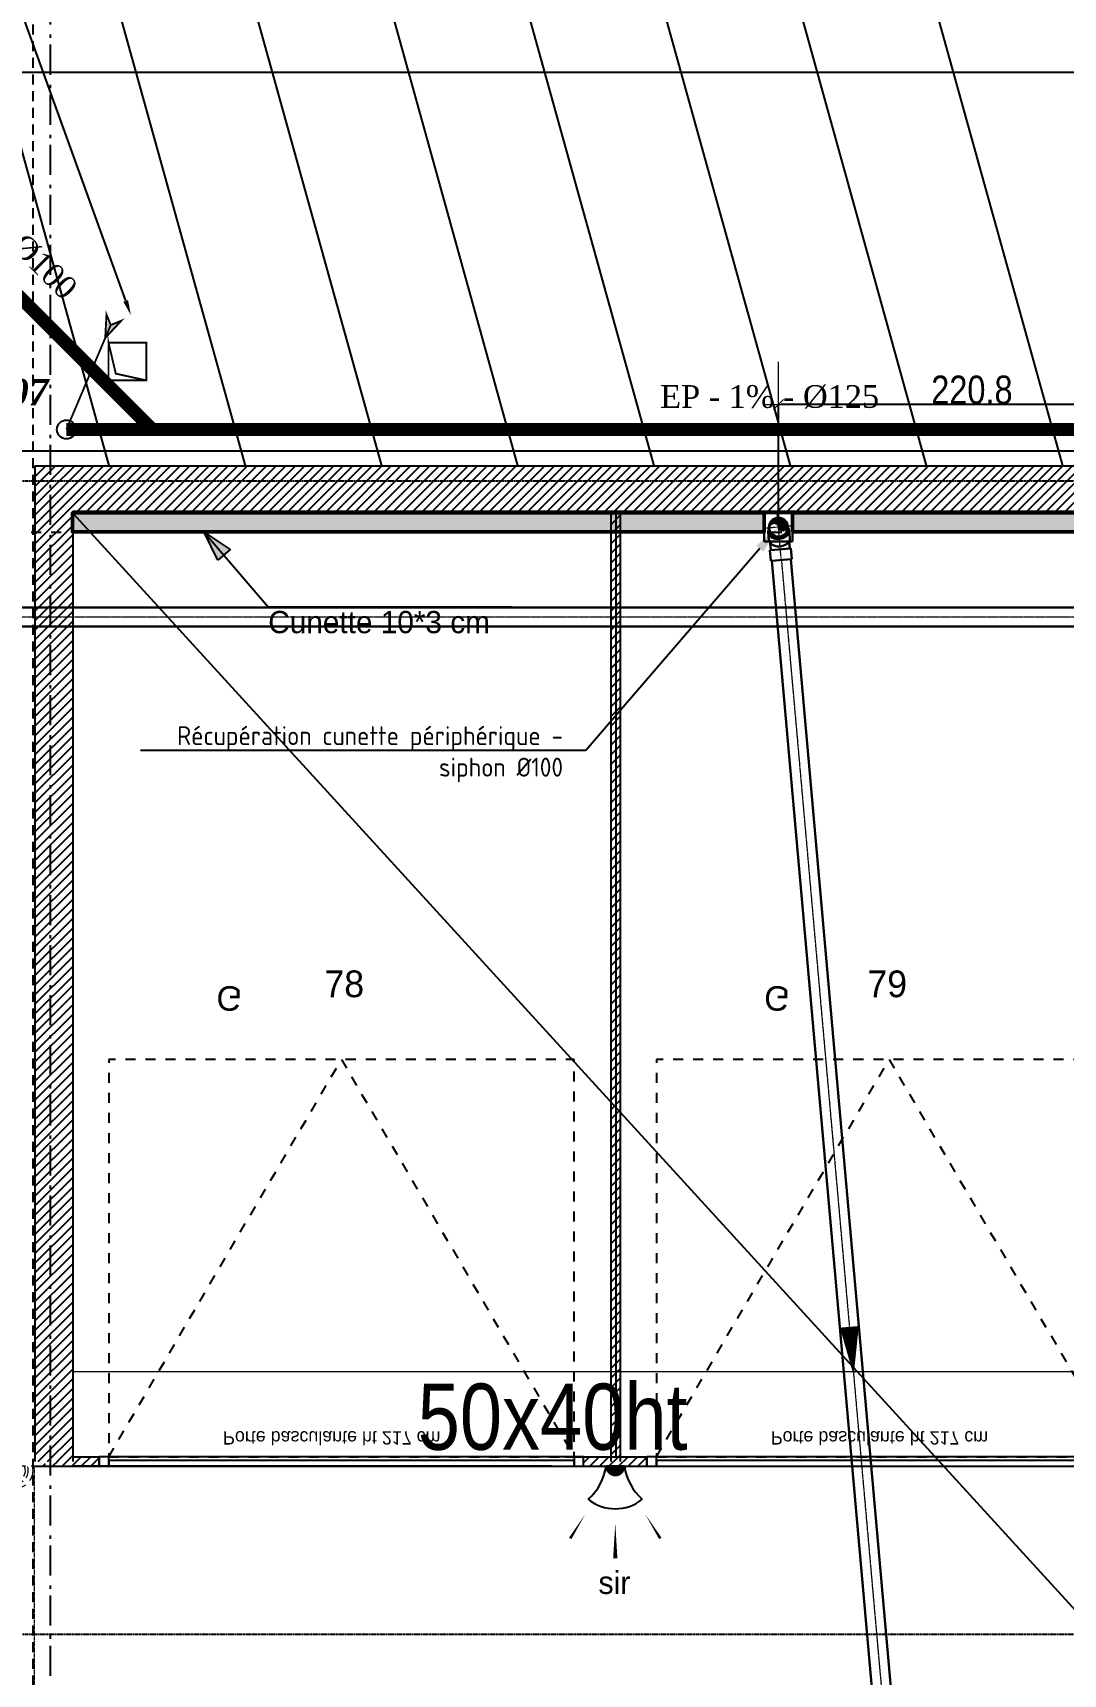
# Model space of a CAD drawing. Header units: centimetres. Extents: x 2097 to 16812, y -3973 to 8191.
# Drawn here: x 9811 to 10356, y 4270 to 5138 of the extents above; entities that cross this region are included whole.
import ezdxf
from ezdxf import colors
from ezdxf.entities.mleader import LeaderData, LeaderLine
from ezdxf.math import Vec2, Vec3

# ---------------------------------------------------------------- set-up
doc = ezdxf.new("R2010")
doc.units = ezdxf.units.CM
for name, pattern in [('ACAD_ISO02W100', [15, 12, -3]), ('AXES', [4, 2.5, -0.5, 0.5, -0.5]), ('CACHE', [0.75, 0.5, -0.25]), ('prlm_ep', [2.5, 1.25, -0.25, 0.25, -0.25, 0.25, -0.25]), ('Style de ligne -1', [0.41664, 0.20828, -0.20836]), ('Style de ligne -11', [0.347222, 0.20828, -0.138942]), ('Style de ligne -6', [1.04164, 0.625, -0.20828, 0.06943, -0.13893]), ('VW-01', [0.41656, 0.20828, -0.20828])]:
    doc.linetypes.add(name, pattern=pattern)
doc.layers.get('0').update_dxf_attribs({"color": 252, "lineweight": 18})
for name, color, linetype, lineweight in [('01_poutres', 252, 'Continuous', 20), ('01_texte_repere', 252, 'Continuous', 20), ('_GAZELEC-RESERVATION', 1, 'Continuous', 18), ('_GAZELEC-RESERVATION 2', 6, 'Continuous', 18), ('AA_COTES', 253, 'Continuous', 0), ('Fontanel-rsd', 7, 'Continuous', 0)]:
    doc.layers.add(name, color=color, linetype=linetype, lineweight=lineweight)
for name, color, linetype in [('01_texte', 252, 'Continuous'), ('B GÈnÈral_Hatch', 252, 'Continuous'), ('B Général', 252, 'Continuous'), ('C ANNOTATIONS-axes horizontaux', 252, 'VW-01'), ('C ANNOTATIONS-prestations', 252, 'Continuous'), ('C ANNOTATIONS-texte', 252, 'Continuous'), ('C ANNOTATIONS-texte_Hatch', 252, 'Continuous'), ('GAZ-EP FLECHE', 136, 'Continuous'), ('prlm-BA', 252, 'Continuous'), ('prlm-EAU-EP', 141, 'Continuous'), ('prlm-EAU-EPEXT', 145, 'Continuous'), ('prlm-ELEC-CFO', 201, 'Continuous'), ('prlm-ELEC-SSI', 230, 'Continuous')]:
    doc.layers.add(name, color=color, linetype=linetype)
doc.layers.add('prlm-ZEROPLOT', color=254, linetype='Continuous', plot=False)
doc.styles.add('CEDREP', font='')
doc.styles.add('Eurostile', font='')
doc.styles.add('prlm-eau-ep', font='timesbi.ttf', dxfattribs={"height": 18})
doc.styles.add('prlm-eau-euev', font='pala.ttf', dxfattribs={"height": 18})
doc.styles.add('prlm-elec-ssi', font='comic.ttf', dxfattribs={"height": 12})
doc.styles.get("Standard").update_dxf_attribs({"font": 'isocp.shx', "height": 15})
doc.styles.add('STYLE2', font='ARIALN.TTF')
doc.styles.get('CEDREP').set_extended_font_data('Gill Sans MT Condensed')
doc.styles.get('Eurostile').set_extended_font_data('Eurostile')
doc.dimstyles.new('JB50', dxfattribs={"dimscale": 0.1, "dimtxt": 150, "dimasz": 15, "dimexe": 0.1, "dimexo": 0.1, "dimgap": 0.09, "dimtad": 1, "dimdec": 1, "dimdsep": 46, "dimtxsty": 'STYLE2', "dimblk1": 'BOND_G', "dimblk2": 'BOND_D', "dimsah": 1, "dimcen": 1.5, "dimdle": 0.01, "dimse1": 1, "dimse2": 1, "dimclrd": 256, "dimclre": 256, "dimclrt": 256, "dimazin": 2, "dimtfac": 2.333333, "dimtdec": 1, "dimtix": 1, "dimtmove": 2, "dimatfit": 3, "dimldrblk": 'BOND_G', "dimfxl": 1, "dimtolj": 1, "dimtzin": 0, "dimarcsym": 0})
pattern_1 = [(45, (0, 0), (2.4253472, -2.6458333), [])]

# ---------------------------------------------------------------- blocks, each defined once
blk = doc.blocks.new('Parking Spaces-4')
at = {"layer": 'B Général', "linetype": 'Continuous'}
for p, q in [((0, 0), (0, 500)), ((287, 0), (287, 500)), ((287, 0), (287, 500)), ((574, 0), (574, 500)), ((0, 0), (287, 0)), ((287, 0), (574, 0))]:
    blk.add_line(p, q, dxfattribs=at)
at = {"layer": 'B Général', "extrusion": (0, 0, -1), "char_height": 14.118, "attachment_point": 5, "text_direction": (1, 0, 0), "line_spacing_factor": 0.894142, "style": 'Eurostile'}
for s, insert in [('78', (143.5, 250)), ('79', (430.5, 250))]:
    blk.add_mtext(s, dxfattribs=dict(at, insert=insert))
blk = doc.blocks.new('Porte basculante ht200cm')
at = {"layer": 'B Général', "linetype": 'Style de ligne -1', "ltscale": 25.4}
for p, q in [((-123, -2.5), (0, -212.5)), ((0, -212.5), (123, -2.5))]:
    blk.add_line(p, q, dxfattribs=at)
at = {"layer": 'B Général', "linetype": 'Continuous', "flags": 128}
for points in [[(-128, 2.5), (128, 2.5), (128, -2.5), (-128, -2.5)], [(-123, 2.5), (123, 2.5), (123, -0.5), (-123, -0.5)]]:
    blk.add_lwpolyline(points, close=True, dxfattribs=at)
at = {"layer": 'B Général', "flags": 128}
for points in [[(-128, 2.5), (-123, 2.5), (-123, -2.5), (-128, -2.5)], [(123, 2.5), (128, 2.5), (128, -2.5), (123, -2.5)]]:
    blk.add_lwpolyline(points, close=True, dxfattribs=at)
at = {"layer": 'B Général', "linetype": 'Style de ligne -1', "ltscale": 25.4, "flags": 128}
blk.add_lwpolyline([(-123, -2.5), (123, -2.5), (123, -212.5), (-123, -212.5)], close=True, dxfattribs=at)
at = {"layer": 'B Général', "insert": (-66, -238.42), "char_height": 12.94, "attachment_point": 1, "line_spacing_factor": 0.894142, "style": 'Eurostile'}
blk.add_mtext('G', dxfattribs=at)
at = {"layer": 'C ANNOTATIONS-prestations', "insert": (-62.58, -8.98), "char_height": 7.059, "attachment_point": 1, "line_spacing_factor": 0.894142, "style": 'Eurostile'}
blk.add_mtext('Porte basculante ht 217 cm', dxfattribs=at)
blk = doc.blocks.new('Groupe-2-1')
at = {"layer": 'B Général', "linetype": 'Continuous', "flags": 128}
for points in [[(9851.81, 5425.39), (9780.16, 5167.16), (9851.81, 4908.93)], [(9923.81, 5425.39), (9852.16, 5167.16), (9923.81, 4908.93)], [(9995.81, 5425.39), (9924.16, 5167.16), (9995.81, 4908.93)], [(10067.81, 5425.39), (9996.15, 5167.16), (10067.81, 4908.93)], [(10139.81, 5425.39), (10068.15, 5167.16), (10139.81, 4908.93)], [(10211.81, 5425.39), (10140.15, 5167.16), (10211.81, 4908.93)], [(10283.8, 5425.39), (10212.15, 5167.16), (10283.8, 4908.93)], [(10355.8, 5425.39), (10284.15, 5167.16), (10355.8, 4908.93)]]:
    blk.add_lwpolyline(points, dxfattribs=at)
blk = doc.blocks.new('Groupe-126-1')
at = {"layer": 'C ANNOTATIONS-texte_Hatch', "linetype": 'Continuous'}
blk.add_hatch(color=250, dxfattribs=at).paths.add_polyline_path([(9909.2, 4859.62), (9902, 4874.39), (9915.63, 4865.2)])
at = {"layer": 'C ANNOTATIONS-texte', "flags": 128}
blk.add_lwpolyline([(9902, 4874.39), (9935.8, 4834.84), (10064.5, 4834.84)], dxfattribs=at)
blk.add_lwpolyline([(9909.2, 4859.62), (9902, 4874.39), (9915.63, 4865.2)], close=True, dxfattribs=at)
at = {"layer": 'C ANNOTATIONS-texte', "insert": (9935.8, 4832.67), "char_height": 11.765, "attachment_point": 1, "line_spacing_factor": 0.894142, "style": 'Eurostile'}
blk.add_mtext('Cunette 10*3 cm', dxfattribs=at)
blk = doc.blocks.new('Groupe-112-1')
at = {"layer": 'B Général', "linetype": 'Style de ligne -11', "ltscale": 25.4}
blk.add_line((2145.67, -1173.93), (2145.67, 946.07), dxfattribs=at)
blk = doc.blocks.new('xi.epext')
at = {"layer": 'prlm-EAU-EPEXT', "color": 0, "linetype": 'ByBlock', "lineweight": -2}
blk.add_circle((0, 0), 5, dxfattribs=at)
blk = doc.blocks.new('A$C711F189D')
at = {"layer": '01_poutres', "color": 0}
for points in [[(1197, 716), (623, 716)], [(1501, 666), (619, 666)]]:
    blk.add_lwpolyline(points, dxfattribs=at)
at = {"layer": '01_texte', "color": 0}
blk.add_lwpolyline([(623, 1170), (1395.83, 323.85)], dxfattribs=at)
at = {"layer": '01_texte_repere', "color": 0, "insert": (876.67, 674.19), "char_height": 35, "width": 164.8035, "attachment_point": 8, "rotation": 0.00017, "style": 'CEDREP'}
blk.add_mtext('50x40ht ', dxfattribs=at)
blk = doc.blocks.new('xi.dma')
at = {"layer": 'prlm-ELEC-CFO', "color": 0, "linetype": 'ACAD_ISO02W100', "lineweight": 5, "flags": 128}
for points in [[(0, 0), (0, 35)], [(-20, 0), (20, 0)]]:
    blk.add_lwpolyline(points, dxfattribs=at)
at = {"layer": 'prlm-ELEC-CFO', "color": 0, "linetype": 'ByBlock', "lineweight": 5}
for radius, start, end in [(9, 55, 125), (6.5, 55, 125), (9, 145, 191.80296), (6.5, 145, 199.03868), (5, 145, 207.37446), (5, 55, 125), (5, 332.62554, 35), (6.5, 340.96132, 35), (9, 348.19704, 35)]:
    blk.add_arc((0, 2.41), radius, start, end, dxfattribs=at)
blk = doc.blocks.new('xi.sir')
at = {"layer": 'prlm-ELEC-SSI'}
blk.add_hatch(color=0, dxfattribs=at).paths.add_polyline_path([(-4.81, 0), (4.82, 0, 1)])
at = {"layer": 'prlm-ELEC-SSI', "color": 0, "flags": 128}
for points in [[(0, 30, 0, 2.25, 0), (0, 48.75, 0, 0, 0)], [(-15.87, 25.45, 0, 1.5, 0), (-23.81, 38.18, 0, 0, 0)], [(15.88, 25.45, 0, 1.5, 0), (23.82, 38.18, 0, 0, 0)]]:
    blk.add_lwpolyline(points, format="xyseb", dxfattribs=at)
blk.add_lwpolyline([(-4.81, 0), (4.82, 0)], dxfattribs=at)
at = {"layer": 'prlm-ELEC-SSI', "color": 0}
for centre, radius, start, end in [((0, 0), 22.5, 50.61869, 129.38131), ((-33.01, -4.08), 28.5, 8.2221, 48.87538), ((33.02, -4.08), 28.5, 131.12462, 171.7779), ((0, 0), 4.81, 0, 180)]:
    blk.add_arc(centre, radius, start, end, dxfattribs=at)
blk = doc.blocks.new('PVC DN100 C 90° Mont')
at = {"linetype": 'Continuous'}
h = blk.add_hatch(color=9, dxfattribs=at)
edge = h.paths.add_edge_path()
edge.add_arc((174.3, 0), 45, 270, 450)
edge.add_arc((174.3, 22.5), 22.5, 90, 270)
edge.add_arc((174.3, -22.5), 22.5, -90, 90, ccw=False)
at = {"color": 0, "linetype": 'ByBlock', "lineweight": -2}
for p, q in [((0, 50), (0, 55.7)), ((0, 55.7), (57, 55.7)), ((0, -50), (0, 50)), ((57, 55.7), (57, 50)), ((57, 50), (94.1, 50)), ((57, 50), (57, -50)), ((151.8, 55.7), (111.4, 55.7)), ((174.3, 50), (151.8, 50)), ((0, -55.7), (0, -50)), ((57, -55.7), (0, -55.7)), ((57, -50), (94.1, -50)), ((57, -50), (57, -55.7)), ((151.8, -55.7), (111.4, -55.7)), ((174.3, -50), (151.8, -50))]:
    blk.add_line(p, q, dxfattribs=at)
at = {"color": 9, "linetype": 'AXES'}
for p, q in [((0, 0), (254.3, 0)), ((174.3, 80), (174.3, -80))]:
    blk.add_line(p, q, dxfattribs=at)
at = {"color": 9, "linetype": 'Continuous'}
for p, q in [((174.3, 33.8), (163.1, 22.5)), ((163.1, 22.5), (174.3, 22.5)), ((174.3, 3), (174.3, 11.3)), ((196.8, 0), (195.3, 11.3))]:
    blk.add_line(p, q, dxfattribs=at)
at = {"color": 0, "linetype": 'ByBlock', "lineweight": -2}
blk.add_circle((174.3, 0), 50, dxfattribs=at)
at = {"color": 9, "linetype": 'Continuous'}
for centre, radius, start, end in [((174.3, 22.5), 22.5, 90, 270), ((174.3, 22.5), 11.2, 90, 270), ((174.3, 0), 45, 270, 90), ((174.3, 0), 42, 0, 90), ((174.3, 0), 22.5, 0, 90), ((174.4, -21), 24, 269.88809, 90.11191), ((171.2, 0), 45.1, 273.94987, 0), ((174.3, -22.5), 22.5, 270, 90), ((170.6, -12.2), 34.1, 303.22363, 43.61248)]:
    blk.add_arc(centre, radius, start, end, dxfattribs=at)
at = {"color": 0, "linetype": 'ByBlock', "lineweight": -2}
for centre, major_axis, start_param, end_param in [((111.4, 0), (0, 55.7), 0, 3.141593), ((151.8, 0), (0, 55.7), 5.826833, 9.88113), ((151.8, 0), (0, 50), 0, 3.141593)]:
    blk.add_ellipse(centre, major_axis=major_axis, ratio=0.707107, start_param=start_param, end_param=end_param, dxfattribs=at)
blk = doc.blocks.new('BOND_G')
at = {"layer": 'AA_COTES', "color": 0}
for p, q in [((0, -5), (0, 15)), ((5, 0), (-5, 0)), ((1.77, 1.77), (-1.77, -1.77))]:
    blk.add_line(p, q, dxfattribs=at)
blk = doc.blocks.new('BOND_D')
at = {"layer": 'AA_COTES', "color": 0}
for p, q in [((5, 0), (-5, 0)), ((-1.77, -1.77), (1.77, 1.77)), ((0, 5), (0, -15))]:
    blk.add_line(p, q, dxfattribs=at)
blk = doc.blocks.new('*D266')
at = {"layer": 'Fontanel-rsd', "color": 1, "lineweight": -2, "ltscale": 0.2, "transparency": 16777216}
for p, q in [((10205.46, 4877), (10205.46, 4941.88)), ((10424.78, 4941.87), (10206.96, 4941.87)), ((10426.28, 4884.5), (10426.28, 4941.88))]:
    blk.add_line(p, q, dxfattribs=at)
at = {"layer": 'Fontanel-rsd', "color": 1, "lineweight": -2, "ltscale": 0.2, "transparency": 16777216, "xscale": 1.5, "yscale": 1.5, "zscale": 1.5, "rotation": 180}
blk.add_blockref('BOND_D', (10205.46, 4941.87), dxfattribs=at)
at = {"layer": 'Fontanel-rsd', "color": 1, "lineweight": -2, "ltscale": 0.2, "transparency": 16777216, "xscale": 1.5, "yscale": 1.5, "zscale": 1.5}
blk.add_blockref('BOND_G', (10426.28, 4941.87), dxfattribs=at)
at = {"layer": 'Fontanel-rsd', "color": 1, "lineweight": 0, "ltscale": 0.2, "transparency": 16777216, "insert": (10307.74, 4949.54), "char_height": 15, "attachment_point": 5, "style": 'STYLE2'}
blk.add_mtext('\\A1;220.8', dxfattribs=at)
blk = doc.blocks.new('FLECHE2')
h = blk.add_hatch(color=256)
h.dxf.hatch_style = 1
h.paths.add_polyline_path([(496271.9, -370023.3), (496278.4, -369899.2), (496300.9, -369954.8), (496356.5, -369932.3)])
at = {"const_width": 10}
for points in [[(496066.7, -370507.2), (496300.9, -369954.8), (496356.5, -369932.3), (496271.9, -370023.3), (496300.9, -369954.8), (496278.4, -369899.2), (496271.9, -370023.3), (496356.5, -369932.3), (496300.9, -369954.8), (496278.4, -369899.2), (496271.9, -370023.3)], [(496271.9, -370023.3), (496278.4, -369899.2), (496300.9, -369954.8), (496356.5, -369932.3), (496271.9, -370023.3)]]:
    blk.add_lwpolyline(points, dxfattribs=at)

msp = doc.modelspace()

# ---------------------------------------------------------------- hatches: boundary and pattern name
at = {"layer": 'B GÈnÈral_Hatch', "linetype": 'Continuous'}
h = msp.add_hatch(dxfattribs=at)
h.set_pattern_fill('50_BETON', color=256, style=0, pattern_type=2)
h.set_pattern_definition(pattern_1)
h.paths.add_polyline_path([(10700.484, 4884.389), (10720.484, 4909.389), (9812.484, 4909.389), (9832.484, 4884.389)])
h = msp.add_hatch(dxfattribs=at)
h.set_pattern_fill('50_BETON', color=256, style=0, pattern_type=2)
h.set_pattern_definition(pattern_1)
h.paths.add_polyline_path([(9832.484, 4382.889), (9832.484, 4884.389), (9812.484, 4909.389), (9812.484, 4382.889)])
h = msp.add_hatch(dxfattribs=at)
h.set_pattern_fill('50_BETON', color=256, style=0, pattern_type=2)
h.set_pattern_definition(pattern_1)
h.paths.add_polyline_path([(10121.984, 4884.389), (10116.984, 4884.389), (10116.984, 4382.889), (10121.984, 4382.889)])
h = msp.add_hatch(dxfattribs=at)
h.set_pattern_fill('50_BETON', color=256, style=0, pattern_type=2)
h.set_pattern_definition(pattern_1)
h.paths.add_polyline_path([(9846.484, 4385.389), (9832.484, 4385.389), (9812.484, 4380.389), (9846.484, 4380.389)])
h = msp.add_hatch(dxfattribs=at)
h.set_pattern_fill('50_BETON', color=256, style=0, pattern_type=2)
h.set_pattern_definition(pattern_1)
h.paths.add_polyline_path([(10102.484, 4385.389), (10102.484, 4380.389), (10135.984, 4380.389), (10135.984, 4385.389)])
at = {"layer": 'Fontanel-rsd', "lineweight": 0}
h = msp.add_hatch(color=101, dxfattribs=at)
h.dxf.hatch_style = 1
h.paths.add_polyline_path([(9832.284, 4874.489), (9832.284, 4884.489), (10197.957, 4884.489), (10197.957, 4874.489)])
h = msp.add_hatch(color=101, dxfattribs=at)
h.dxf.hatch_style = 1
h.paths.add_polyline_path([(10212.957, 4874.489), (10212.957, 4884.489), (10700.284, 4884.489), (10700.284, 4874.489)])

# ---------------------------------------------------------------- linework, layer by layer
at = {"layer": '_GAZELEC-RESERVATION 2', "ltscale": 25, "const_width": 1}
msp.add_lwpolyline([(9851.376, 4954.585), (9851.376, 4974.585), (9871.376, 4974.585), (9871.376, 4954.585), (9851.376, 4954.585), (9851.376, 4974.585), (9855.227, 4958.17), (9871.376, 4954.585)], dxfattribs=at)
at = {"layer": 'B Général', "linetype": 'Continuous', "lineweight": 18}
for p, q in [((9812.484, 4909.389), (10720.484, 4909.389)), ((9812.484, 4909.389), (9812.484, 4382.889)), ((9832.484, 4884.389), (10700.484, 4884.389)), ((9832.484, 4884.389), (9832.484, 4382.889)), ((10116.984, 4382.889), (10116.984, 4884.389)), ((10121.984, 4382.889), (10121.984, 4884.389)), ((9832.484, 4385.389), (9846.484, 4385.389)), ((10102.484, 4385.389), (10135.984, 4385.389)), ((9812.484, 4380.389), (9846.484, 4380.389)), ((10102.484, 4380.389), (10135.984, 4380.389))]:
    msp.add_line(p, q, dxfattribs=at)
at = {"layer": 'B Général', "linetype": 'Continuous'}
for p, q in [((9812.484, 4909.389), (10720.484, 4909.389)), ((9812.484, 4909.389), (9812.484, 4382.889)), ((9832.484, 4884.389), (10700.484, 4884.389)), ((9832.484, 4884.389), (9832.484, 4382.889)), ((10116.984, 4382.889), (10116.984, 4884.389)), ((10121.984, 4382.889), (10121.984, 4884.389)), ((9832.484, 4385.389), (9846.484, 4385.389)), ((9846.484, 4380.389), (9846.484, 4385.389)), ((10092.984, 4385.389), (10135.984, 4385.389)), ((10102.484, 4385.389), (10092.984, 4385.389)), ((10102.484, 4380.389), (10102.484, 4385.389)), ((10135.984, 4380.389), (10135.984, 4385.389)), ((9812.484, 4380.389), (9846.484, 4380.389)), ((10085.484, 4380.389), (9832.484, 4380.389)), ((10102.484, 4380.389), (10135.984, 4380.389))]:
    msp.add_line(p, q, dxfattribs=at)
at = {"layer": 'B Général', "linetype": 'VW-01', "ltscale": 25.4}
msp.add_line((9810.484, 4874.389), (10710.484, 4874.389), dxfattribs=at)
at = {"layer": 'B Général', "linetype": 'Style de ligne -6', "ltscale": 25.4, "flags": 128}
msp.add_lwpolyline([(9877.409, 5820.389), (9877.409, 5736.889), (9820.484, 5687.889), (9820.484, 3085.389)], dxfattribs=at)
at = {"layer": 'C ANNOTATIONS-axes horizontaux'}
for p, q in [((12370.813, 4901.389), (2960.813, 4901.389)), ((12370.813, 4291.389), (2960.813, 4291.389))]:
    msp.add_line(p, q, dxfattribs=at)
at = {"layer": 'Fontanel-rsd', "color": 94, "lineweight": 50}
for points in [[(9832.284, 4874.489), (9832.284, 4884.489), (10197.957, 4884.489), (10197.957, 4874.489)], [(10212.957, 4874.489), (10212.957, 4884.489), (10700.284, 4884.489), (10700.284, 4874.489)]]:
    msp.add_lwpolyline(points, close=True, dxfattribs=at)
at = {"layer": 'Fontanel-rsd', "color": 1, "lineweight": 30}
msp.add_lwpolyline([(10212.957, 4869.489), (10197.957, 4869.489), (10197.957, 4884.489), (10212.957, 4884.489)], close=True, dxfattribs=at)
at = {"layer": 'Fontanel-rsd', "color": 1, "lineweight": 30, "elevation": 0}
for points in [[(10202.062, 4859.189), (10269.283, 4100.266)], [(10212.023, 4860.072), (10279.322, 4100.266)]]:
    msp.add_lwpolyline(points, dxfattribs=at)
at = {"layer": 'Fontanel-rsd', "color": 9, "linetype": 'AXES', "lineweight": 15, "ltscale": 0.3, "elevation": 0}
msp.add_lwpolyline([(10207.042, 4859.631), (10274.303, 4100.266)], dxfattribs=at)
at = {"layer": 'Fontanel-rsd', "color": 140, "lineweight": 30}
for points in [[(9110.496, 4834.489), (10700.284, 4834.489)], [(9110.496, 4824.489), (10700.284, 4824.489)]]:
    msp.add_lwpolyline(points, dxfattribs=at)
at = {"layer": 'Fontanel-rsd', "color": 9, "linetype": 'AXES', "lineweight": 15, "ltscale": 0.3}
msp.add_lwpolyline([(9112.251, 4829.489), (10700.284, 4829.489)], dxfattribs=at)
at = {"layer": 'Fontanel-rsd', "color": 1, "lineweight": 30, "elevation": 0}
msp.add_lwpolyline([(10242.963, 4454.093, 10, 0, 0), (10245.25, 4428.27, 0, 0, 0)], format="xyseb", dxfattribs=at)
at = {"layer": 'prlm-EAU-EP', "linetype": 'prlm_ep', "ltscale": 20, "const_width": 7, "flags": 128}
for points in [[(9622.99, 5180.181), (9874.535, 4928.636), (10658.885, 4928.636)], [(9829.135, 4928.645), (9874.544, 4928.645)]]:
    msp.add_lwpolyline(points, dxfattribs=at)
at = {"layer": 'prlm-ZEROPLOT'}
for points in [[(8418.485, 4917.388), (11031.388, 4917.388), (11031.388, 5117.389), (8418.485, 5117.389)], [(8418.485, 4917.388), (10859.388, 4917.388), (10859.389, 3517.39), (9818.485, 3517.39), (9818.485, 2192.491), (8418.485, 2192.491)]]:
    msp.add_lwpolyline(points, close=True, dxfattribs=at)

# ---------------------------------------------------------------- block references
at = {"layer": 'B Général'}
for name, p in [('Groupe-112-1', (7665.813, 4459.319)), ('Groupe-2-1', (0, 0))]:
    msp.add_blockref(name, p, dxfattribs=at)
at = {"layer": 'B Général', "xscale": -1}
for name, p, rotation in [('Parking Spaces-4', (9832.484, 4885.389), 180), ('Porte basculante ht200cm', (9974.484, 4382.889), 180.0000000041848), ('Porte basculante ht200cm', (10263.984, 4382.889), 180.0000000041848)]:
    msp.add_blockref(name, p, dxfattribs=dict(at, rotation=rotation))
at = {"layer": 'C ANNOTATIONS-texte'}
msp.add_blockref('Groupe-126-1', (0, 0), dxfattribs=at)
at = {"layer": 'Fontanel-rsd', "color": 1, "lineweight": 30, "xscale": -0.1, "yscale": 0.1, "zscale": 0.09999999999999999, "rotation": 275.0617614725512}
msp.add_blockref('PVC DN100 C 90° Mont', (10206.995, 4859.626), dxfattribs=at)
at = {"layer": 'GAZ-EP FLECHE', "xscale": 0.1, "yscale": 0.1, "zscale": 0.1}
msp.add_blockref('FLECHE2', (-39777.532, 41979.369), dxfattribs=at)
at = {"layer": 'prlm-BA'}
msp.add_blockref('A$C711F189D', (9209.484, 3714.389), dxfattribs=at)
at = {"layer": 'prlm-EAU-EPEXT'}
msp.add_blockref('xi.epext', (9829.135, 4928.645), dxfattribs=at)
at = {"layer": 'prlm-ELEC-CFO', "rotation": 180}
msp.add_blockref('xi.dma', (9802.484, 4380.389), dxfattribs=at)
at = {"layer": 'prlm-ELEC-SSI', "lineweight": 20, "rotation": 180}
msp.add_blockref('xi.sir', (10119.238, 4380.389), dxfattribs=at)

# ---------------------------------------------------------------- texts
at = {"layer": 'prlm-EAU-EP', "insert": (9754.175, 5086.798), "char_height": 12, "width": 151.08592, "attachment_point": 1, "rotation": 315, "style": 'prlm-eau-euev'}
msp.add_mtext('EP - 1% - %%C100', dxfattribs=at)
at = {"layer": 'prlm-EAU-EP', "insert": (10142.928, 4952.086), "char_height": 12, "width": 151.08592, "attachment_point": 1, "style": 'prlm-eau-euev'}
msp.add_mtext('EP - 1% - %%C125', dxfattribs=at)
at = {"layer": 'prlm-EAU-EPEXT', "insert": (9752.186, 4955.389), "char_height": 14, "width": 86.19473, "attachment_point": 1, "style": 'prlm-eau-ep'}
msp.add_mtext('EP B07', dxfattribs=at)

# ---------------------------------------------------------------- dimensions: what is measured, and where the dimension line sits
at = {"layer": 'Fontanel-rsd', "color": 1, "lineweight": 0, "ltscale": 0.2}
dim = msp.add_linear_dim(base=(10205.457, 4941.873), p1=(10426.284, 4884.489), p2=(10205.457, 4876.989), dimstyle='JB50', override={"dimse1": 0, "dimse2": 0, "dimclrd": 1, "dimclre": 1, "dimclrt": 1}, dxfattribs=at)
dim.commit()
dim.dimension.update_dxf_attribs({"geometry": '*D266', "text_midpoint": (10307.741, 4949.54), "dimtype": 160})

# ---------------------------------------------------------------- leaders
at = {"layer": '_GAZELEC-RESERVATION', "color": 6}
ml = msp.add_multileader_mtext('Standard', dxfattribs=at)
ml.set_content('résa n°62\\P200X200 EN DALLE HAUTE', color=6)
ml.set_leader_properties()
ml.build(insert=Vec2(0, 0))
ml.multileader.update_dxf_attribs({"has_text_frame": 1, "arrow_head_size": 8, "scale": 20})
ctx = ml.context
ctx.base_point, ctx.scale, ctx.char_height, ctx.arrow_head_size, ctx.landing_gap_size, ctx.plane_origin = Vec3(9582.801, 5380.048), 20, 8, 8, 4, Vec3(8971.683, 5198.751)
notes = []
notes.append((ctx, [(0, (1, 1, 0), (9722.389, 5380.048), (-1, 0), 8.984, [(0, [(9863.204, 4989.074)], 0, [])])]))
ctx.mtext.insert, ctx.mtext.width, ctx.mtext.flow_direction = Vec3(9586.801, 5384.075), 156.88504, 5
at = {"layer": 'Fontanel-rsd', "color": 1}
ml = msp.add_multileader_mtext('Standard', dxfattribs=at)
ml.set_content('Récupération cunette périphérique - siphon Ø100', color=1)
ml.set_leader_properties()
ml.build(insert=Vec2(0, 0))
ml.multileader.update_dxf_attribs({"has_text_frame": 1, "text_right_attachment_type": 6, "dogleg_length": 10, "arrow_head_size": 15})
ctx = ml.context
ctx.base_point, ctx.char_height, ctx.arrow_head_size, ctx.plane_origin = Vec3(9875.64, 4765.203), 10, 15, Vec3(10205.457, 4876.989)
ctx.right_attachment, ctx.text_align_type = 6, 2
notes.append((ctx, [(0, (1, 1, 0), (10103.64, 4758.966), (-1, 0), 10, [(0, [(10205.457, 4876.989)], 0, [])])]))
ctx.mtext.insert, ctx.mtext.width, ctx.mtext.alignment, ctx.mtext.flow_direction = Vec3(10091.64, 4771.733), 221.19253, 3, 5
for ctx, leaders in notes:
    for number, flags, end, landing, length, lines in leaders:
        leader = LeaderData()
        leader.index, (leader.has_last_leader_line, leader.has_dogleg_vector, leader.attachment_direction) = number, flags
        leader.last_leader_point, leader.dogleg_vector, leader.dogleg_length = Vec3(end), Vec3(landing), length
        for number, points, colour, breaks in lines:
            line = LeaderLine()
            line.index, line.vertices, line.color, line.breaks = number, Vec3.list(points), colors.encode_raw_color(colour), breaks
            leader.lines.append(line)
        ctx.leaders.append(leader)

# ---------------------------------------------------------------- next in the draw order: texts
at = {"layer": 'prlm-ELEC-SSI', "lineweight": 20, "insert": (10118.82, 4324.852), "char_height": 12, "attachment_point": 2, "line_spacing_factor": 0.8, "style": 'prlm-elec-ssi', "bg_fill": 3, "box_fill_scale": 0.95, "bg_fill_color": 256, "bg_fill_transparency": 0}
msp.add_mtext('sir', dxfattribs=at)

# ---------------------------------------------------------------- next in the draw order: linework, layer by layer
at = {"layer": 'Fontanel-rsd', "color": 3, "linetype": 'CACHE', "lineweight": 18}
msp.add_lwpolyline([(9812.284, 4380.489), (10720.284, 4380.489), (10720.284, 3830.489), (10683.192, 3830.489), (10683.192, 3786.447), (9812.284, 3786.447)], close=True, dxfattribs=at)

doc.saveas('drawing.dxf')
